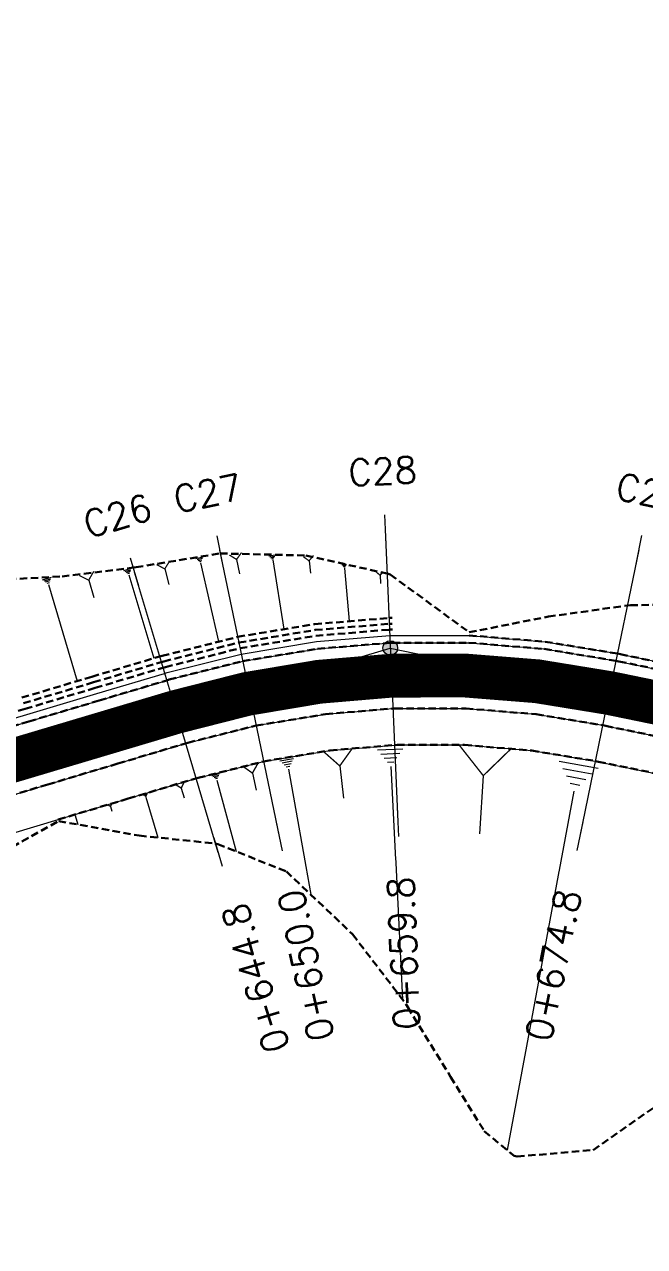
# Model space of a CAD drawing. Header units: metres. Extents: x 544752 to 548977, y 1840603 to 1844608.
# Drawn here: x 546817.3 to 546859.7, y 1842921 to 1843004.6 of the extents above; entities that cross this region are included whole.
import ezdxf

# ---------------------------------------------------------------- set-up
doc = ezdxf.new("R2010")
doc.units = ezdxf.units.M
doc.header["$MEASUREMENT"] = 0
for name, pattern in [('ACAD_ISO02W100', [15, 12, -3]), ('Anordnung Grundriss$0$GESTRICHELT', [0.75, 0.5, -0.25]), ('HIDDEN', [0.375, 0.25, -0.125])]:
    doc.linetypes.add(name, pattern=pattern)
doc.layers.add('C-ROAD', color=7, linetype='Continuous')
for name, color, linetype, lineweight in [('C-ROAD-CORR', 5, 'Continuous', 0), ('C-ROAD-SAMP', 150, 'HIDDEN', 0), ('C-ROAD-SAMP-TEXT', 11, 'Continuous', 0), ('C-ROAD-STAN', 11, 'Continuous', 0), ('C-TOPO-FEAT', 94, 'Continuous', 5), ('Đường', 5, 'ACAD_ISO02W100', 5)]:
    doc.layers.add(name, color=color, linetype=linetype, lineweight=lineweight)

# ---------------------------------------------------------------- blocks, each defined once
blk = doc.blocks.new('TB')
at = {"layer": 'Defpoints', "color": 5, "linetype": 'Anordnung Grundriss$0$GESTRICHELT', "lineweight": 5, "ltscale": 0.2}
blk.add_circle((-0.4049538253086098, -1.769394799566726e-07), 105.7280000291212, dxfattribs=at)
blk = doc.blocks.new('STA')
blk.add_circle((0, 0), 0.03600344113496039)
blk = doc.blocks.new('PI')
h = blk.add_hatch(color=256)
h.dxf.hatch_style = 1
h.paths.add_polyline_path([(0.01097384885793593, 0, 1), (-0.01097384885793593, 0, 1)])
at = {"xscale": 0.3048, "yscale": 0.3048, "zscale": 0.3048}
blk.add_blockref('STA', (0, 0), dxfattribs=at)

msp = doc.modelspace()

# ---------------------------------------------------------------- linework, layer by layer
at = {"layer": 'C-ROAD', "color": 3, "linetype": 'Continuous', "lineweight": 13}
for p, q in [((546827.6516176836, 1842957.55150578), (546842.303853394, 1842961.919656927)), ((546842.303853394, 1842961.919656927), (546857.2805818232, 1842958.84291168))]:
    msp.add_line(p, q, dxfattribs=at)
at = {"layer": 'C-ROAD', "color": 1, "linetype": 'ACAD_ISO02W100', "lineweight": -3, "ltscale": 0.1, "const_width": 3, "flags": 128}
msp.add_lwpolyline([(546827.6516176836, 1842957.55150578, -0.1237126214597739), (546857.2805818232, 1842958.84291168)], format="xyb", dxfattribs=at)
at = {"layer": 'C-ROAD', "color": 1, "linetype": 'ACAD_ISO02W100', "lineweight": 60, "ltscale": 0.1, "const_width": 3, "flags": 128}
for points in [[(546857.2805818232, 1842958.84291168), (546899.3220260008, 1842950.20612467)], [(546791.0720866786, 1842946.646349496), (546827.6516176836, 1842957.55150578)]]:
    msp.add_lwpolyline(points, dxfattribs=at)
at = {"layer": 'C-ROAD', "color": 1, "linetype": 'ACAD_ISO02W100', "lineweight": 60, "ltscale": 0.2}
msp.add_polyline3d([(546813.4419812277, 1842953.315303127, 570.83259685536), (546818.2335824632, 1842954.743783998, 571.159238622343), (546823.0251836987, 1842956.172264869, 571.485880389326), (546827.6516176836, 1842957.55150578, 571.8012627630558), (546827.8168544483, 1842957.600511761, 571.812522156309), (546832.6651869863, 1842958.816903114, 572.1391639232919), (546837.5970002951, 1842959.631245676, 572.4658056902749), (546842.3862181487, 1842960.029947142, 572.7798413738702), (546842.5790130831, 1842960.03804403, 572.7924474572579), (546847.5776052983, 1842960.034552985, 573.119089224241), (546852.5590450058, 1842959.620796099, 573.4457309912239), (546857.2805818232, 1842958.84291168, 573.7584199846846), (546857.489791879, 1842958.799932598, 573.7723727582069), (546862.3875093239, 1842957.793769674, 574.0990145251899), (546867.2852267688, 1842956.78760675, 574.4256562921728), (546872.1829442137, 1842955.781443825, 574.7522980591558), (546877.0806616585, 1842954.775280901, 575.0789398261388), (546881.9783791035, 1842953.769117977, 575.4055815931218), (546886.8760965484, 1842952.762955053, 575.7322233601047), (546891.7738139933, 1842951.756792129, 576.0588651270878), (546896.6715314382, 1842950.750629205, 576.3855068940708), (546899.3220260008, 1842950.20612467, 576.5622754065553)], dxfattribs=at)
at = {"layer": 'C-ROAD-CORR', "color": 160, "linetype": 'Continuous'}
for p, q in [((546829.4966751916, 1842968.129720276, 578.2871331379021), (546829.0049389295, 1842968.016955671, 578.2871331379021)), ((546834.4392961178, 1842968.267888638, 577.7938452955048), (546834.0066283869, 1842968.200081003, 577.7938452955048)), ((546834.3965139238, 1842968.187301395, 577.7207772995596), (546834.0720131258, 1842968.136445669, 577.7207772995596)), ((546834.3537317299, 1842968.106714152, 577.6477093036144), (546834.1373978645, 1842968.072810335, 577.6477093036144)), ((546824.5816671998, 1842967.357606309, 578.4612658514762), (546824.06000916, 1842967.202088666, 578.4612658514762)), ((546824.5423795521, 1842967.251223597, 578.370541475215), (546824.1511360222, 1842967.134585365, 578.370541475215)), ((546826.8770705891, 1842967.330349405, 578.0041936533289), (546827.161472099, 1842966.263907418, 576.8995817577232)), ((546829.4540022598, 1842968.033668657, 578.202990298141), (546829.0852000632, 1842967.949095203, 578.202990298141)), ((546829.411329328, 1842967.937617038, 578.11884745838), (546829.1654611969, 1842967.881234735, 578.11884745838)), ((546829.3686563962, 1842967.841565419, 578.0347046186189), (546829.2457223306, 1842967.813374267, 578.0347046186189)), ((546829.3259834644, 1842967.745513799, 577.9505617788578), (546830.5614267143, 1842962.358076486, 572.4193739122036)), ((546831.7877634222, 1842967.976019357, 577.7967929440588), (546831.9789234771, 1842966.98419504, 576.786091017537)), ((546834.3109495359, 1842968.026126909, 577.5746413076693), (546834.2027826033, 1842968.009175, 577.5746413076693)), ((546834.2681673421, 1842967.945539666, 577.5015733117241), (546835.0112005611, 1842963.204384804, 572.6975170849704)), ((546836.7464629875, 1842967.882785298, 577.1881216844647), (546836.847075776, 1842967.049618223, 576.3487840312405)), ((546839.31814222, 1842967.627595041, 576.8577941686226), (546838.9857516676, 1842967.598991409, 576.8577941686226)), ((546839.281360673, 1842967.568621162, 576.802120613049), (546839.0320677587, 1842967.547168438, 576.802120613049)), ((546839.244579126, 1842967.509647282, 576.7464470574755), (546839.0783838498, 1842967.495345466, 576.7464470574755)), ((546839.207797579, 1842967.450673403, 576.690773501902), (546839.1246999409, 1842967.443522495, 576.690773501902)), ((546839.171016032, 1842967.391699524, 576.6350999463284), (546839.4844901353, 1842963.748951267, 572.9742603825185)), ((546819.1005915827, 1842966.751421265, 579.0890402758669), (546818.4976878902, 1842966.57168252, 579.0890402758669)), ((546819.0551850785, 1842966.628469973, 578.9841860279749), (546818.6030073093, 1842966.493665915, 578.9841860279749)), ((546819.0097785745, 1842966.505518681, 578.879331780083), (546818.7083267282, 1842966.415649309, 578.879331780083)), ((546821.6742528828, 1842966.561699562, 578.3500751384114), (546822.0265987827, 1842965.379813907, 577.1167863107423)), ((546824.5030919045, 1842967.144840885, 578.2798170989537), (546824.2422628844, 1842967.067082064, 578.2798170989537)), ((546824.4638042566, 1842967.038458173, 578.1890927226924), (546824.3333897467, 1842966.999578762, 578.1890927226924)), ((546824.4245166089, 1842966.932075461, 578.0983683464311), (546826.1277115752, 1842961.218991535, 572.1368080604404)), ((546841.599023169, 1842966.900623007, 576.0820116529694), (546841.6280632239, 1842966.328904242, 575.5092942991049)), ((546818.9643720703, 1842966.382567389, 578.7744775321911), (546818.8136461473, 1842966.337632703, 578.7744775321911)), ((546818.9189655662, 1842966.259616097, 578.6696232842992), (546820.8874247011, 1842959.656747685, 571.7795795516519)), ((546843.1597354021, 1842955.011813982, 572.84696394355), (546841.4250127401, 1842954.92641731, 572.84696394355)), ((546842.9571278479, 1842954.712018954, 572.6539842640321), (546841.6560858514, 1842954.647971451, 572.6539842640321)), ((546835.6912554253, 1842954.351969936, 572.4285468178587), (546834.7557215611, 1842954.185154243, 572.4285468178587)), ((546835.6021163078, 1842954.175195664, 572.3230141811937), (546834.9004659097, 1842954.050083894, 572.3230141811937)), ((546835.5129771904, 1842953.998421392, 572.2174815445287), (546835.0452102582, 1842953.915013545, 572.2174815445287)), ((546842.7545202938, 1842954.412223927, 572.4610045845143), (546841.8871589627, 1842954.369525591, 572.4610045845143)), ((546842.5519127395, 1842954.112428899, 572.2680249049964), (546842.1182320741, 1842954.091079731, 572.2680249049964)), ((546856.5172234884, 1842953.671328751, 573.6623528420035), (546853.843338908, 1842954.167394295, 573.6623528420035)), ((546830.6100922765, 1842953.31898622, 572.1183446167241), (546830.077230501, 1842953.174026656, 572.1183446167241)), ((546830.567644482, 1842953.212055979, 572.0570087360645), (546830.1679981502, 1842953.103336305, 572.0570087360645)), ((546830.5251966874, 1842953.105125737, 571.9956728554049), (546830.2587657996, 1842953.032645955, 571.9956728554049)), ((546832.8742365523, 1842953.36560839, 571.9619268224897), (546833.1345990677, 1842952.206835965, 571.1702290406738)), ((546835.4238380729, 1842953.821647119, 572.1119489078637), (546835.1899546068, 1842953.779943196, 572.1119489078637)), ((546838.847095047, 1842953.857578821, 572.0460147173604), (546839.0979781335, 1842951.643420687, 570.560695413452)), ((546848.6619769256, 1842953.189815447, 572.1781697292115), (546848.3950033097, 1842949.217688499, 569.5235140137752)), ((546856.100310325, 1842953.287689514, 573.3600563550449), (546854.0948968899, 1842953.659738672, 573.3600563550449)), ((546855.6833971618, 1842952.904050277, 573.0577598680862), (546854.3464548716, 1842953.152083049, 573.0577598680862)), ((546828.0088431587, 1842952.339512277, 571.7776388385915), (546828.2074700249, 1842951.673251526, 571.3141467701228)), ((546830.4827488929, 1842952.998195496, 571.9343369747453), (546830.3495334489, 1842952.961955604, 571.9343369747453)), ((546830.4403010983, 1842952.891265254, 571.8730010940857), (546831.7711671392, 1842947.999089669, 568.4942723698932)), ((546855.2664839984, 1842952.52041104, 572.7554633811276), (546854.5980128534, 1842952.644427426, 572.7554633811276)), ((546825.6785743501, 1842951.952361016, 571.8108072826022), (546825.3791019841, 1842951.86308177, 571.8108072826022)), ((546825.6560201787, 1842951.891289049, 571.776085374724), (546825.4314159043, 1842951.824329614, 571.776085374724)), ((546825.6334660074, 1842951.830217082, 571.7413634668457), (546825.4837298244, 1842951.785577459, 571.7413634668457)), ((546825.610911836, 1842951.769145115, 571.7066415589674), (546825.5360437447, 1842951.746825304, 571.7066415589674)), ((546825.5883576648, 1842951.708073149, 571.6719196510891), (546826.4081274595, 1842948.958291866, 569.7590022031906)), ((546820.7596019635, 1842950.527959676, 571.5110314814779), (546820.6918453889, 1842950.507759963, 571.5110314814779)), ((546823.1650411825, 1842951.086130098, 571.5728065212969), (546823.2590250835, 1842950.770876751, 571.3534968503765)), ((546820.7544990105, 1842950.51414195, 571.5031755394592), (546820.7036815796, 1842950.498992164, 571.5031755394592)), ((546820.7493960576, 1842950.500324223, 571.4953195974406), (546820.7155177703, 1842950.490224366, 571.4953195974406)), ((546820.7442931046, 1842950.486506497, 571.487463655422), (546820.727353961, 1842950.481456568, 571.487463655422)), ((546820.7391901517, 1842950.47268877, 571.4796077134033), (546820.9246656734, 1842949.850542015, 571.0468040607291))]:
    msp.add_line(p, q, dxfattribs=at)
at = {"layer": 'C-ROAD-CORR', "color": 5, "linetype": 'Anordnung Grundriss$0$GESTRICHELT', "lineweight": 30, "extrusion": (-0.1338632179950112, 0.6945425655517976, -0.706888437806665), "const_width": 0.1, "elevation": 1206410.605609978}
msp.add_lwpolyline([(-885736.015641192, 1206483.348700039), (-885736.4381238441, 1206482.785389836), (-885736.860606496, 1206483.348700039)], dxfattribs=at)
at = {"layer": 'C-ROAD-CORR', "color": 5, "linetype": 'Anordnung Grundriss$0$GESTRICHELT', "lineweight": 30, "extrusion": (-0.08477987148983158, 0.7020558594596729, -0.7070572420875894), "const_width": 0.1, "elevation": 1247097.546772873}
msp.add_lwpolyline([(-763842.8183307309, 1247739.502814103), (-763843.1693821191, 1247739.034745586), (-763843.5204335079, 1247739.502814103)], dxfattribs=at)
at = {"layer": 'C-ROAD-CORR', "color": 5, "linetype": 'Anordnung Grundriss$0$GESTRICHELT', "lineweight": 30, "extrusion": (-0.1822793022531156, 0.6835065718842772, -0.7068189458136509), "const_width": 0.1, "elevation": 1159596.516141329}
msp.add_lwpolyline([(-1003250.996748273, 1159470.74419684), (-1003251.458377546, 1159470.128691143), (-1003251.92000682, 1159470.744196841)], dxfattribs=at)
at = {"layer": 'C-ROAD-CORR', "color": 5, "linetype": 'Anordnung Grundriss$0$GESTRICHELT', "lineweight": 30, "extrusion": (-0.202017702176853, 0.677634745313471, -0.7071067811519924), "const_width": 0.1, "elevation": 1137981.563265449}
msp.add_lwpolyline([(-1050558.262025434, 1138800.161550588), (-1050558.77793269, 1138799.473674247), (-1050559.293839946, 1138800.161550588)], dxfattribs=at)
at = {"layer": 'C-ROAD-CORR', "color": 5, "linetype": 'Anordnung Grundriss$0$GESTRICHELT', "lineweight": 30, "extrusion": (-0.03587894118580844, 0.706357612649561, -0.7069452769708545), "const_width": 0.1, "elevation": 1281766.344089637}
msp.add_lwpolyline([(-639628.9654028157, 1281995.866270262), (-639629.2048499804, 1281995.547007377), (-639629.444297144, 1281995.866270263)], dxfattribs=at)
at = {"layer": 'C-ROAD-CORR', "color": 5, "linetype": 'Anordnung Grundriss$0$GESTRICHELT', "lineweight": 30, "extrusion": (-0.06244591164353352, 0.5511137684748334, -0.8320902128474268), "const_width": 0.1, "elevation": 981053.4013564026}
msp.add_lwpolyline([(-750855.6183515214, 1472842.309239711), (-750856.6203510393, 1472840.973240354), (-750857.6223505574, 1472842.309239712)], dxfattribs=at)
at = {"layer": 'C-ROAD-CORR', "color": 5, "linetype": 'Anordnung Grundriss$0$GESTRICHELT', "lineweight": 30, "extrusion": (0.03720423483233327, 0.5535376342818484, -0.8319927477713946), "const_width": 0.1, "elevation": 1040012.986732919}
msp.add_lwpolyline([(-422026.5915193354, 1560702.639479486), (-422028.3815694307, 1560700.252746026), (-422030.1716195256, 1560702.639479486)], dxfattribs=at)
at = {"layer": 'C-ROAD-CORR', "color": 5, "linetype": 'Anordnung Grundriss$0$GESTRICHELT', "lineweight": 30, "extrusion": (-0.1215946370590156, 0.5411704986354281, -0.8320752584022483), "const_width": 0.1, "elevation": 930384.1315853446}
msp.add_lwpolyline([(-937547.6723558772, 1396744.194472652), (-937548.2064008729, 1396743.482412658), (-937548.7404458693, 1396744.194472653)], dxfattribs=at)
at = {"layer": 'C-ROAD-CORR', "color": 5, "linetype": 'Anordnung Grundriss$0$GESTRICHELT', "lineweight": 30, "extrusion": (-0.1584757240550642, 0.5315804291914926, -0.8320502942646024), "const_width": 0.1, "elevation": 892542.6832297441}
msp.add_lwpolyline([(-1050560.472990168, 1339845.228080883), (-1050560.785606654, 1339844.811258901), (-1050561.098223141, 1339845.228080883)], dxfattribs=at)
at = {"layer": 'C-ROAD-CORR', "color": 5, "linetype": 'Anordnung Grundriss$0$GESTRICHELT', "lineweight": 30, "extrusion": (-0.158475724198855, 0.5315804290118652, -0.832050294351976), "const_width": 0.1, "elevation": 892542.9546023996}
msp.add_lwpolyline([(-1050555.638235374, 1339845.046735205), (-1050555.786155529, 1339844.84950833), (-1050555.934075685, 1339845.046735205)], dxfattribs=at)
at = {"layer": 'C-ROAD-CORR', "color": 92, "linetype": 'Anordnung Grundriss$0$GESTRICHELT', "lineweight": 30}
for points in [[(546847.7014356296, 1842962.996414669, 573.3386231440811), (546853.113484335, 1842964.070771653, 572.6519760660404), (546858.5099315706, 1842964.827039657, 571.8815207683062), (546858.7327109823, 1842964.850112374, 571.8505194041888), (546863.8537462243, 1842964.930997526, 571.4373280497686), (546868.6924491607, 1842963.637568612, 571.9594799311121), (546873.2346869308, 1842960.901030852, 573.4637960299909), (546877.7084431604, 1842957.831144261, 575.1949857254818)], [(546812.5420382788, 1842956.334011905, 570.79509685536), (546817.3336395143, 1842957.762492776, 571.1217386223431), (546822.1252407498, 1842959.190973648, 571.4483803893261), (546826.7516747346, 1842960.570214558, 571.7637627630559), (546826.9254654392, 1842960.62175747, 571.7750221563091), (546832.0247853721, 1842961.901118698, 572.101663923292), (546837.2119076896, 1842962.757617964, 572.428305690275), (546842.2490527023, 1842963.176959319, 572.7423413738703), (546842.4518282018, 1842963.185475365, 572.754947457258)], [(546817.2193610446, 1842958.145820875, 571.1217386223431), (546822.0109622801, 1842959.574301746, 571.4483803893261), (546826.6373962649, 1842960.953542657, 571.7637627630559), (546826.8122731841, 1842961.005407719, 571.7750221563091), (546831.9434645323, 1842962.292765122, 572.101663923292), (546837.1630070412, 1842963.15461762, 572.428305690275), (546842.2316348678, 1842963.576579913, 572.7423413738703), (546842.4356777406, 1842963.585149185, 572.754947457258)], [(546847.692477707, 1842962.782152725, 573.481589224241), (546852.8990490517, 1842962.349696473, 573.8082309912239), (546857.8339714315, 1842961.536656275, 574.1209199846846), (546858.0431814872, 1842961.493677193, 574.1348727582069), (546862.9408989322, 1842960.487514268, 574.46151452519), (546867.8386163771, 1842959.481351344, 574.7881562921729), (546872.736333822, 1842958.47518842, 575.1147980591559), (546877.6340512668, 1842957.469025496, 575.4414398261389)], [(546819.590639291, 1842950.191762824, 571.441738622343), (546824.3822405265, 1842951.620243696, 571.768380389326), (546829.0086745113, 1842952.999484606, 572.0837627630558), (546829.1610124778, 1842953.044665057, 572.095022156309), (546833.6308719602, 1842954.166101835, 572.4216639232919), (546838.1776954938, 1842954.916874765, 572.748305690275), (546842.593054933, 1842955.28445259, 573.0623413738703), (546842.770799809, 1842955.291917415, 573.074947457258), (546847.3791893194, 1842955.288698889, 573.401589224241), (546851.9717652901, 1842954.907240908, 573.7282309912239), (546856.3247270454, 1842954.190080108, 574.0409199846846), (546856.533937101, 1842954.147101025, 574.0548727582069), (546861.431654546, 1842953.140938101, 574.3815145251899), (546866.3293719909, 1842952.134775177, 574.7081562921728), (546871.2270894358, 1842951.128612253, 575.0347980591558), (546876.1248068806, 1842950.122449329, 575.3614398261388), (546881.0225243255, 1842949.116286405, 575.6880815931219)]]:
    msp.add_polyline3d(points, dxfattribs=at)
at = {"layer": 'C-ROAD-CORR', "color": 1, "linetype": 'Anordnung Grundriss$0$GESTRICHELT', "lineweight": 30}
msp.add_polyline3d([(546817.1050825749, 1842958.529148974, 571.521738622343), (546821.8966838104, 1842959.957629845, 571.848380389326), (546826.5231177952, 1842961.336870756, 572.1637627630558), (546826.699080929, 1842961.389057968, 572.1750221563091), (546831.8621436923, 1842962.684411545, 572.501663923292), (546837.114106393, 1842963.551617275, 572.828305690275), (546842.2142170334, 1842963.976200507, 573.1423413738703), (546842.4195272794, 1842963.984823006, 573.154947457258)], dxfattribs=at)
at = {"layer": 'C-ROAD-CORR', "color": 5, "linetype": 'Anordnung Grundriss$0$GESTRICHELT', "lineweight": 30}
for points in [[(546812.7991648356, 1842955.471523683, 571.21509685536), (546817.5907660711, 1842956.900004554, 571.541738622343), (546822.3823673066, 1842958.328485425, 571.868380389326), (546827.0088012915, 1842959.707726336, 572.1837627630558), (546827.1801480133, 1842959.758544411, 572.195022156309), (546832.2077572619, 1842961.019914245, 572.521663923292), (546837.3219341483, 1842961.864368739, 572.848305690275), (546842.2882428298, 1842962.277812983, 573.1623413738703), (546842.4881667392, 1842962.286209269, 573.174947457258), (546847.6715918146, 1842962.282589136, 573.501589224241), (546852.8372301343, 1842961.853532768, 573.8282309912239), (546857.733355139, 1842961.04688453, 574.1409199846846), (546857.9425651948, 1842961.003905448, 574.1548727582069), (546862.8402826397, 1842959.997742524, 574.4815145251899), (546867.7380000846, 1842958.9915796, 574.8081562921728), (546872.6357175296, 1842957.985416676, 575.1347980591559), (546877.5334349744, 1842956.979253752, 575.4614398261389), (546882.4311524193, 1842955.973090827, 575.7880815931219), (546887.3288698642, 1842954.966927903, 576.1147233601048), (546892.2265873092, 1842953.960764979, 576.4413651270878), (546897.1243047541, 1842952.954602055, 576.7680068940708), (546899.7747993167, 1842952.41009752, 576.9447754065553)], [(546814.0847976198, 1842951.159082571, 571.21509685536), (546818.8763988554, 1842952.587563442, 571.541738622343), (546823.6680000909, 1842954.016044313, 571.868380389326), (546828.2944340757, 1842955.395285224, 572.1837627630558), (546828.4535608833, 1842955.442479112, 572.195022156309), (546833.1226167107, 1842956.613891982, 572.521663923292), (546837.8720664418, 1842957.398122613, 572.848305690275), (546842.4841934677, 1842957.782081302, 573.1623413738703), (546842.669859427, 1842957.789878791, 573.174947457258), (546847.4836187819, 1842957.786516835, 573.501589224241), (546852.2808598774, 1842957.38805943, 573.8282309912239), (546856.8278085074, 1842956.63893883, 574.1409199846846), (546857.0370185631, 1842956.595959748, 574.1548727582069), (546861.934736008, 1842955.589796823, 574.4815145251899), (546866.832453453, 1842954.583633899, 574.8081562921728), (546871.7301708979, 1842953.577470975, 575.1347980591559), (546876.6278883427, 1842952.571308051, 575.4614398261389), (546881.5256057876, 1842951.565145127, 575.7880815931219), (546886.4233232326, 1842950.558982203, 576.1147233601048), (546891.3210406775, 1842949.552819279, 576.4413651270878), (546896.2187581224, 1842948.546656355, 576.7680068940708), (546898.869252685, 1842948.00215182, 576.9447754065553)]]:
    msp.add_polyline3d(points, dxfattribs=at)
at = {"layer": 'C-ROAD-CORR', "color": 160, "linetype": 'Anordnung Grundriss$0$GESTRICHELT', "lineweight": 30}
for points in [[(546812.7991648356, 1842955.471523683, 571.06509685536), (546817.5907660711, 1842956.900004554, 571.391738622343), (546822.3823673066, 1842958.328485425, 571.7183803893261), (546827.0088012915, 1842959.707726336, 572.0337627630558), (546827.1801480133, 1842959.758544411, 572.0450221563091), (546832.2077572619, 1842961.019914245, 572.371663923292), (546837.3219341483, 1842961.864368739, 572.698305690275), (546842.2882428298, 1842962.277812983, 573.0123413738703), (546842.4881667392, 1842962.286209269, 573.024947457258), (546847.6715918146, 1842962.282589136, 573.351589224241), (546852.8372301343, 1842961.853532768, 573.6782309912239), (546857.733355139, 1842961.04688453, 573.9909199846846), (546857.9425651948, 1842961.003905448, 574.004872758207), (546862.8402826397, 1842959.997742524, 574.33151452519), (546867.7380000846, 1842958.9915796, 574.6581562921729), (546872.6357175296, 1842957.985416676, 574.9847980591559), (546877.5334349744, 1842956.979253752, 575.3114398261389), (546882.4311524193, 1842955.973090827, 575.6380815931219), (546887.3288698642, 1842954.966927903, 575.9647233601048), (546892.2265873092, 1842953.960764979, 576.2913651270878), (546897.1243047541, 1842952.954602055, 576.6180068940708), (546899.7747993167, 1842952.41009752, 576.7947754065553)], [(546814.0847976198, 1842951.159082571, 571.06509685536), (546818.8763988554, 1842952.587563442, 571.391738622343), (546823.6680000909, 1842954.016044313, 571.7183803893261), (546828.2944340757, 1842955.395285224, 572.0337627630558), (546828.4535608833, 1842955.442479112, 572.0450221563091), (546833.1226167107, 1842956.613891982, 572.371663923292), (546837.8720664418, 1842957.398122613, 572.698305690275), (546842.4841934677, 1842957.782081302, 573.0123413738703), (546842.669859427, 1842957.789878791, 573.024947457258), (546847.4836187819, 1842957.786516835, 573.351589224241), (546852.2808598774, 1842957.38805943, 573.6782309912239), (546856.8278085074, 1842956.63893883, 573.9909199846846), (546857.0370185631, 1842956.595959748, 574.004872758207), (546861.934736008, 1842955.589796823, 574.33151452519), (546866.832453453, 1842954.583633899, 574.6581562921729), (546871.7301708979, 1842953.577470975, 574.9847980591559), (546876.6278883427, 1842952.571308051, 575.3114398261389), (546881.5256057876, 1842951.565145127, 575.6380815931219), (546886.4233232326, 1842950.558982203, 575.9647233601048), (546891.3210406775, 1842949.552819279, 576.2913651270878), (546896.2187581224, 1842948.546656355, 576.6180068940708), (546898.869252685, 1842948.00215182, 576.7947754065553)]]:
    msp.add_polyline3d(points, dxfattribs=at)
at = {"layer": 'C-ROAD-CORR', "color": 11, "linetype": 'Anordnung Grundriss$0$GESTRICHELT', "lineweight": 30}
for points in [[(546847.692477707, 1842962.782152725, 573.481589224241), (546852.8990490517, 1842962.349696473, 573.8082309912239), (546857.8339714315, 1842961.536656275, 574.1209199846846), (546858.0431814872, 1842961.493677193, 574.1348727582069), (546862.9408989322, 1842960.487514268, 574.46151452519), (546867.8386163771, 1842959.481351344, 574.7881562921729), (546872.736333822, 1842958.47518842, 575.1147980591559), (546877.6340512668, 1842957.469025496, 575.4414398261389)], [(546819.590639291, 1842950.191762824, 571.441738622343), (546824.3822405265, 1842951.620243696, 571.768380389326), (546829.0086745113, 1842952.999484606, 572.0837627630558), (546829.1610124778, 1842953.044665057, 572.095022156309), (546833.6308719602, 1842954.166101835, 572.4216639232919), (546838.1776954938, 1842954.916874765, 572.748305690275), (546842.593054933, 1842955.28445259, 573.0623413738703), (546842.770799809, 1842955.291917415, 573.074947457258), (546847.3791893194, 1842955.288698889, 573.401589224241), (546851.9717652901, 1842954.907240908, 573.7282309912239), (546856.3247270454, 1842954.190080108, 574.0409199846846), (546856.533937101, 1842954.147101025, 574.0548727582069), (546861.431654546, 1842953.140938101, 574.3815145251899), (546866.3293719909, 1842952.134775177, 574.7081562921728), (546871.2270894358, 1842951.128612253, 575.0347980591558), (546876.1248068806, 1842950.122449329, 575.3614398261388), (546881.0225243255, 1842949.116286405, 575.6880815931219)]]:
    msp.add_polyline3d(points, dxfattribs=at)
at = {"layer": 'C-ROAD-CORR', "color": 150, "linetype": 'Anordnung Grundriss$0$GESTRICHELT', "lineweight": 30}
msp.add_polyline3d([(546813.4419812277, 1842953.315303127, 571.28259685536), (546818.2335824632, 1842954.743783998, 571.609238622343), (546823.0251836987, 1842956.172264869, 571.935880389326), (546827.6516176836, 1842957.55150578, 572.2512627630558), (546827.8168544483, 1842957.600511761, 572.262522156309), (546832.6651869863, 1842958.816903114, 572.589163923292), (546837.5970002951, 1842959.631245676, 572.915805690275), (546842.3862181487, 1842960.029947142, 573.2298413738703), (546842.5790130831, 1842960.03804403, 573.242447457258), (546847.5776052983, 1842960.034552985, 573.569089224241), (546852.5590450058, 1842959.620796099, 573.8957309912239), (546857.2805818232, 1842958.84291168, 574.2084199846846), (546857.489791879, 1842958.799932598, 574.2223727582069), (546862.3875093239, 1842957.793769674, 574.5490145251899), (546867.2852267688, 1842956.78760675, 574.8756562921728), (546872.1829442137, 1842955.781443825, 575.2022980591559), (546877.0806616585, 1842954.775280901, 575.5289398261389), (546881.9783791035, 1842953.769117977, 575.8555815931219), (546886.8760965484, 1842952.762955053, 576.1822233601048), (546891.7738139933, 1842951.756792129, 576.5088651270878), (546896.6715314382, 1842950.750629205, 576.8355068940708), (546899.3220260008, 1842950.20612467, 577.0122754065553)], dxfattribs=at)
msp.add_polyline3d([(546813.4419812277, 1842953.315303127, 571.28259685536), (546818.2335824632, 1842954.743783998, 571.609238622343), (546823.0251836987, 1842956.172264869, 571.935880389326), (546827.6516176836, 1842957.55150578, 572.2512627630558), (546827.8168544483, 1842957.600511761, 572.262522156309), (546832.6651869863, 1842958.816903114, 572.589163923292), (546837.5970002951, 1842959.631245676, 572.915805690275), (546842.3862181487, 1842960.029947142, 573.2298413738703), (546842.5790130831, 1842960.03804403, 573.242447457258), (546847.5776052983, 1842960.034552985, 573.569089224241), (546852.5590450058, 1842959.620796099, 573.8957309912239), (546857.2805818232, 1842958.84291168, 574.2084199846846), (546857.489791879, 1842958.799932598, 574.2223727582069), (546862.3875093239, 1842957.793769674, 574.5490145251899), (546867.2852267688, 1842956.78760675, 574.8756562921728), (546872.1829442137, 1842955.781443825, 575.2022980591559), (546877.0806616585, 1842954.775280901, 575.5289398261389), (546881.9783791035, 1842953.769117977, 575.8555815931219), (546886.8760965484, 1842952.762955053, 576.1822233601048), (546891.7738139933, 1842951.756792129, 576.5088651270878), (546896.6715314382, 1842950.750629205, 576.8355068940708), (546899.3220260008, 1842950.20612467, 577.0122754065553)], dxfattribs=at)
at = {"layer": 'C-ROAD-SAMP', "color": 1, "linetype": 'Continuous', "lineweight": 13}
for points in [[(546841.9507722871, 1842970.020461989), (546842.3862181487, 1842960.029947143), (546842.8216640104, 1842950.039432296)], [(546830.6321659888, 1842968.6080637), (546832.6651869863, 1842958.816903114), (546834.6982079839, 1842949.025742528)], [(546859.2929076713, 1842968.63834657), (546857.2805818232, 1842958.84291168), (546855.2682559751, 1842949.047476791)], [(546824.7946559408, 1842967.134708251), (546827.6516176836, 1842957.55150578), (546830.5085794263, 1842947.968303309)]]:
    msp.add_lwpolyline(points, dxfattribs=at)
at = {"layer": 'C-ROAD-SAMP-TEXT', "color": 4, "linetype": 'Continuous', "lineweight": 9}
for p, q in [((546841.9072277009, 1842971.019513474), (546841.9943168733, 1842969.021410505)), ((546830.4288638891, 1842969.587179758), (546830.8354680886, 1842967.628947641)), ((546859.4941402561, 1842969.617890059), (546859.0916750864, 1842967.658803081))]:
    msp.add_line(p, q, dxfattribs=at)
at = {"layer": 'C-ROAD-SAMP-TEXT', "color": 1, "linetype": 'Continuous', "lineweight": -3}
for p, q in [((546842.4297627349, 1842959.030895658), (546842.3426735626, 1842961.028998627)), ((546832.868489086, 1842957.837787055), (546832.4618848865, 1842959.796019172)), ((546857.0793492384, 1842957.863368192), (546857.4818144081, 1842959.822455169)), ((546827.9373138578, 1842956.593185533), (546827.3659215093, 1842958.509826027))]:
    msp.add_line(p, q, dxfattribs=at)
at = {"layer": 'C-ROAD-SAMP-TEXT', "color": 4, "linetype": 'Continuous', "lineweight": 5}
for p, q in [((546842.7781194242, 1842951.038483781), (546842.8652085966, 1842949.040380811)), ((546834.4949058841, 1842950.004858586), (546834.9015100837, 1842948.046626469)), ((546855.4694885599, 1842950.02702028), (546855.0670233902, 1842948.067933302)), ((546830.2228832521, 1842948.926623556), (546830.7942756006, 1842947.009983062))]:
    msp.add_line(p, q, dxfattribs=at)
at = {"layer": 'C-TOPO-FEAT', "color": 94, "linetype": 'Continuous', "lineweight": 0, "ltscale": 2}
for points in [[(546812.6563167485, 1842955.950683806, 571.19509685536), (546817.447917984, 1842957.379164678, 571.521738622343), (546822.2395192195, 1842958.807645549, 571.848380389326), (546826.8659532043, 1842960.186886459, 572.1637627630558), (546827.0386576944, 1842960.238107221, 572.1750221563091), (546832.106106212, 1842961.509472275, 572.501663923292), (546837.2608083378, 1842962.360618308, 572.828305690275), (546842.2664705368, 1842962.777338725, 573.1423413738703), (546842.4679786629, 1842962.785801545, 573.154947457258), (546847.692477707, 1842962.782152725, 573.481589224241), (546852.8990490517, 1842962.349696473, 573.8082309912239), (546857.8339714315, 1842961.536656275, 574.1209199846846), (546858.0431814872, 1842961.493677193, 574.1348727582069), (546862.9408989322, 1842960.487514268, 574.46151452519), (546867.8386163771, 1842959.481351344, 574.7881562921729), (546872.736333822, 1842958.47518842, 575.1147980591559), (546877.6340512668, 1842957.469025496, 575.4414398261389), (546882.5317687117, 1842956.462862572, 575.7680815931219), (546887.4294861567, 1842955.456699648, 576.0947233601048), (546892.3272036016, 1842954.450536724, 576.4213651270878), (546897.2249210465, 1842953.4443738, 576.7480068940708), (546899.8754156091, 1842952.899869265, 576.9247754065553)], [(546812.7991648356, 1842955.471523683, 570.76509685536), (546817.5907660711, 1842956.900004554, 571.091738622343), (546822.3823673066, 1842958.328485425, 571.418380389326), (546827.0088012915, 1842959.707726336, 571.7337627630558), (546827.1801480133, 1842959.758544411, 571.745022156309), (546832.2077572619, 1842961.019914245, 572.0716639232919), (546837.3219341483, 1842961.864368739, 572.3983056902749), (546842.2882428298, 1842962.277812983, 572.7123413738702), (546842.4881667392, 1842962.286209269, 572.7249474572579), (546847.6715918146, 1842962.282589136, 573.051589224241), (546852.8372301343, 1842961.853532768, 573.3782309912239), (546857.733355139, 1842961.04688453, 573.6909199846846), (546857.9425651948, 1842961.003905448, 573.7048727582069), (546862.8402826397, 1842959.997742524, 574.0315145251899), (546867.7380000846, 1842958.9915796, 574.3581562921728), (546872.6357175296, 1842957.985416676, 574.6847980591558), (546877.5334349744, 1842956.979253752, 575.0114398261388), (546882.4311524193, 1842955.973090827, 575.3380815931218), (546887.3288698642, 1842954.966927903, 575.6647233601047), (546892.2265873092, 1842953.960764979, 575.9913651270878), (546897.1243047541, 1842952.954602055, 576.3180068940708), (546899.7747993167, 1842952.41009752, 576.4947754065553)], [(546813.4419812277, 1842953.315303127, 571.13259685536), (546818.2335824632, 1842954.743783998, 571.459238622343), (546823.0251836987, 1842956.172264869, 571.785880389326), (546827.6516176836, 1842957.55150578, 572.1012627630558), (546827.8168544483, 1842957.600511761, 572.1125221563091), (546832.6651869863, 1842958.816903114, 572.439163923292), (546837.5970002951, 1842959.631245676, 572.765805690275), (546842.3862181487, 1842960.029947142, 573.0798413738703), (546842.5790130831, 1842960.03804403, 573.092447457258), (546847.5776052983, 1842960.034552985, 573.419089224241), (546852.5590450058, 1842959.620796099, 573.7457309912239), (546857.2805818232, 1842958.84291168, 574.0584199846846), (546857.489791879, 1842958.799932598, 574.0723727582069), (546862.3875093239, 1842957.793769674, 574.39901452519), (546867.2852267688, 1842956.78760675, 574.7256562921729), (546872.1829442137, 1842955.781443825, 575.0522980591559), (546877.0806616585, 1842954.775280901, 575.3789398261389), (546881.9783791035, 1842953.769117977, 575.7055815931219), (546886.8760965484, 1842952.762955053, 576.0322233601048), (546891.7738139933, 1842951.756792129, 576.3588651270878), (546896.6715314382, 1842950.750629205, 576.6855068940708), (546899.3220260008, 1842950.20612467, 576.8622754065553)], [(546813.4419812277, 1842953.315303127, 571.13259685536), (546818.2335824632, 1842954.743783998, 571.459238622343), (546823.0251836987, 1842956.172264869, 571.785880389326), (546827.6516176836, 1842957.55150578, 572.1012627630558), (546827.8168544483, 1842957.600511761, 572.1125221563091), (546832.6651869863, 1842958.816903114, 572.439163923292), (546837.5970002951, 1842959.631245676, 572.765805690275), (546842.3862181487, 1842960.029947142, 573.0798413738703), (546842.5790130831, 1842960.03804403, 573.092447457258), (546847.5776052983, 1842960.034552985, 573.419089224241), (546852.5590450058, 1842959.620796099, 573.7457309912239), (546857.2805818232, 1842958.84291168, 574.0584199846846), (546857.489791879, 1842958.799932598, 574.0723727582069), (546862.3875093239, 1842957.793769674, 574.39901452519), (546867.2852267688, 1842956.78760675, 574.7256562921729), (546872.1829442137, 1842955.781443825, 575.0522980591559), (546877.0806616585, 1842954.775280901, 575.3789398261389), (546881.9783791035, 1842953.769117977, 575.7055815931219), (546886.8760965484, 1842952.762955053, 576.0322233601048), (546891.7738139933, 1842951.756792129, 576.3588651270878), (546896.6715314382, 1842950.750629205, 576.6855068940708), (546899.3220260008, 1842950.20612467, 576.8622754065553)], [(546813.4419812277, 1842953.315303127, 570.83259685536), (546818.2335824632, 1842954.743783998, 571.159238622343), (546823.0251836987, 1842956.172264869, 571.485880389326), (546827.6516176836, 1842957.55150578, 571.8012627630558), (546827.8168544483, 1842957.600511761, 571.812522156309), (546832.6651869863, 1842958.816903114, 572.1391639232919), (546837.5970002951, 1842959.631245676, 572.4658056902749), (546842.3862181487, 1842960.029947142, 572.7798413738702), (546842.5790130831, 1842960.03804403, 572.7924474572579), (546847.5776052983, 1842960.034552985, 573.119089224241), (546852.5590450058, 1842959.620796099, 573.4457309912239), (546857.2805818232, 1842958.84291168, 573.7584199846846), (546857.489791879, 1842958.799932598, 573.7723727582069), (546862.3875093239, 1842957.793769674, 574.0990145251899), (546867.2852267688, 1842956.78760675, 574.4256562921728), (546872.1829442137, 1842955.781443825, 574.7522980591558), (546877.0806616585, 1842954.775280901, 575.0789398261388), (546881.9783791035, 1842953.769117977, 575.4055815931218), (546886.8760965484, 1842952.762955053, 575.7322233601047), (546891.7738139933, 1842951.756792129, 576.0588651270878), (546896.6715314382, 1842950.750629205, 576.3855068940708), (546899.3220260008, 1842950.20612467, 576.5622754065553)], [(546814.0847976198, 1842951.159082571, 570.76509685536), (546818.8763988554, 1842952.587563442, 571.091738622343), (546823.6680000909, 1842954.016044313, 571.418380389326), (546828.2944340757, 1842955.395285224, 571.7337627630558), (546828.4535608833, 1842955.442479112, 571.745022156309), (546833.1226167107, 1842956.613891982, 572.0716639232919), (546837.8720664418, 1842957.398122613, 572.3983056902749), (546842.4841934677, 1842957.782081302, 572.7123413738702), (546842.669859427, 1842957.789878791, 572.7249474572579), (546847.4836187819, 1842957.786516835, 573.051589224241), (546852.2808598774, 1842957.38805943, 573.3782309912239), (546856.8278085074, 1842956.63893883, 573.6909199846846), (546857.0370185631, 1842956.595959748, 573.7048727582069), (546861.934736008, 1842955.589796823, 574.0315145251899), (546866.832453453, 1842954.583633899, 574.3581562921728), (546871.7301708979, 1842953.577470975, 574.6847980591558), (546876.6278883427, 1842952.571308051, 575.0114398261388), (546881.5256057876, 1842951.565145127, 575.3380815931218), (546886.4233232326, 1842950.558982203, 575.6647233601047), (546891.3210406775, 1842949.552819279, 575.9913651270878), (546896.2187581224, 1842948.546656355, 576.3180068940708), (546898.869252685, 1842948.00215182, 576.4947754065553)]]:
    msp.add_polyline3d(points, dxfattribs=at)

# ---------------------------------------------------------------- block references
at = {"layer": 'C-ROAD-STAN', "color": 3, "linetype": 'Continuous', "lineweight": -3, "xscale": 45.56286554269575, "yscale": 45.56286554269575, "zscale": 45.56286554269575, "rotation": 334.5}
msp.add_blockref('PI', (546842.3038533943, 1842961.919656927), dxfattribs=at)
at = {"layer": 'Đường', "rotation": 186.1801704663931}
msp.add_blockref('TB', (546908.6382415888, 1842966.807910032, 1), dxfattribs=at)

# ---------------------------------------------------------------- next in the draw order: texts
at = {"layer": 'C-ROAD-SAMP-TEXT', "color": 1, "linetype": 'Continuous', "lineweight": 13, "char_height": 1.8, "attachment_point": 5, "bg_fill": 3, "box_fill_scale": 1.416666666666667, "bg_fill_color": 256, "bg_fill_true_color": 13158600, "bg_fill_transparency": 0}
for s, insert, width, rotation in [('{\\Fsimplex.shx|c0;C28}', (546841.7765939424, 1842974.016667928), 4.761428571428572, 2.4957101309409357), ('{\\Fsimplex.shx|c0;C29}', (546860.0978380105, 1842972.556520526), 4.674857142857143, 348.39095350883275), ('{\\Fsimplex.shx|c0;C26}', (546823.6518712437, 1842970.967989239), 4.674857142857143, 16.600466754305977)]:
    msp.add_mtext(s, dxfattribs=dict(at, insert=insert, width=width, rotation=rotation))
at = {"layer": 'C-ROAD-SAMP-TEXT', "color": 1, "linetype": 'Continuous', "lineweight": -3, "char_height": 1.8, "attachment_point": 5, "bg_fill": 3, "box_fill_scale": 1.416666666666667, "bg_fill_color": 256, "bg_fill_true_color": 13158600, "bg_fill_transparency": 0}
for s, insert, width, rotation in [('{\\Fsimplex.shx|c0;0+659.8}', (546843.2135652859, 1842941.047968934), 11.25428571428572, 92.49571013094095), ('{\\Fsimplex.shx|c0;0+674.8}', (546853.4571627118, 1842940.23158539), 11.25428571428572, 78.39095350883275), ('{\\Fsimplex.shx|c0;0+644.8}', (546833.0798449948, 1842939.343421085), 11.25428571428571, 106.60046675430598)]:
    msp.add_mtext(s, dxfattribs=dict(at, insert=insert, width=width, rotation=rotation))

# ---------------------------------------------------------------- next in the draw order: linework, layer by layer
at = {"layer": 'C-ROAD-CORR', "color": 160, "linetype": 'Continuous'}
for p, q in [((546842.3493051854, 1842953.812633872, 572.0750452254786), (546843.1334239016, 1842937.884278833, 561.4433209116685)), ((546854.8495708351, 1842952.136771803, 572.4531668941689), (546850.2940031867, 1842927.581423772, 555.7965120031514))]:
    msp.add_line(p, q, dxfattribs=at)
at = {"layer": 'C-ROAD-CORR', "color": 11, "linetype": 'Anordnung Grundriss$0$GESTRICHELT', "lineweight": 30}
msp.add_polyline3d([(546814.7164446772, 1842966.541437085, 579.8825012533639), (546819.8505934777, 1842966.820899185, 579.0101505388611), (546824.7102582689, 1842967.417806189, 578.5091733409774), (546824.9118038369, 1842967.446798405, 578.490921031883), (546830.6769748115, 1842968.392261512, 578.3312588085299), (546836.535448429, 1842968.249448906, 577.5616414134912), (546842.0817178619, 1842967.016153473, 576.1851805200693), (546842.2999761724, 1842966.943342103, 576.1158810457895), (546847.7014356296, 1842962.996414669, 573.3386231440811), (546853.113484335, 1842964.070771653, 572.6519760660404), (546858.5099315706, 1842964.827039657, 571.8815207683062), (546858.7327109823, 1842964.850112374, 571.8505194041888), (546863.8537462243, 1842964.930997526, 571.4373280497686), (546868.6924491607, 1842963.637568612, 571.9594799311121), (546873.2346869308, 1842960.901030852, 573.4637960299909), (546877.7084431604, 1842957.831144261, 575.1949857254818), (546883.5213662048, 1842961.279944169, 579.48576176882), (546888.7433043078, 1842961.851996, 581.4235772847225), (546893.8714634106, 1842961.967558097, 582.8953698630626), (546899.2302323814, 1842963.205664016, 585.5131491529476), (546902.2402176614, 1842964.411058942, 587.4763615344285)], dxfattribs=at)
at = {"layer": 'C-ROAD-CORR', "color": 1, "linetype": 'Anordnung Grundriss$0$GESTRICHELT', "lineweight": 30}
msp.add_polyline3d([(546814.7164446772, 1842966.541437085, 579.8825012533639), (546819.8505934777, 1842966.820899185, 579.0101505388611), (546824.7102582689, 1842967.417806189, 578.5091733409774), (546824.9118038369, 1842967.446798405, 578.490921031883), (546830.6769748115, 1842968.392261512, 578.3312588085299), (546836.535448429, 1842968.249448906, 577.5616414134912), (546842.0817178619, 1842967.016153473, 576.1851805200693), (546842.2999761724, 1842966.943342103, 576.1158810457895)], dxfattribs=at)
at = {"layer": 'C-ROAD-SAMP-TEXT', "color": 4, "linetype": 'Continuous', "lineweight": 9}
msp.add_line((546824.5089597666, 1842968.093028498), (546825.0803521151, 1842966.176388004), dxfattribs=at)

# ---------------------------------------------------------------- next in the draw order: texts
at = {"layer": 'C-ROAD-SAMP-TEXT', "color": 1, "linetype": 'Continuous', "lineweight": 13, "insert": (546829.8189575898, 1842972.524527934), "char_height": 1.8, "width": 4.761428571428572, "attachment_point": 5, "rotation": 11.730123610482364, "bg_fill": 3, "box_fill_scale": 1.416666666666667, "bg_fill_color": 256, "bg_fill_true_color": 13158600, "bg_fill_transparency": 0}
msp.add_mtext('{\\Fsimplex.shx|c0;C27}', dxfattribs=at)
at = {"layer": 'C-ROAD-SAMP-TEXT', "color": 1, "linetype": 'Continuous', "lineweight": -3, "insert": (546836.5279268817, 1842940.213698), "char_height": 1.8, "width": 11.25428571428571, "attachment_point": 5, "rotation": 101.73012361048237, "bg_fill": 3, "box_fill_scale": 1.416666666666667, "bg_fill_color": 256, "bg_fill_true_color": 13158600, "bg_fill_transparency": 0}
msp.add_mtext('{\\Fsimplex.shx|c0;0+650.0}', dxfattribs=at)

# ---------------------------------------------------------------- next in the draw order: linework, layer by layer
at = {"layer": 'C-ROAD-CORR', "color": 160, "linetype": 'Continuous'}
msp.add_line((546835.3346989554, 1842953.644872847, 572.0064162711988), (546836.8661467304, 1842945.056224954, 566.193376087823), dxfattribs=at)
at = {"layer": 'C-ROAD-CORR', "color": 11, "linetype": 'Anordnung Grundriss$0$GESTRICHELT', "lineweight": 30}
msp.add_polyline3d([(546815.1444278258, 1842947.604729477, 571.1240376864124), (546819.6223442529, 1842950.085413809, 571.3677556882521), (546825.1362675234, 1842949.090985683, 570.0088725278905), (546830.3355992008, 1842948.548536673, 568.9874088764562), (546830.5014169117, 1842948.501540671, 568.9371984872473), (546835.1924912133, 1842946.645242532, 567.3008141955404), (546839.7268336249, 1842942.340205013, 564.3004933238391), (546843.3646396712, 1842937.581841405, 561.2493958240462), (546843.4957798136, 1842937.350910917, 561.1045151777694), (546846.4301513402, 1842932.58893546, 558.2551934983297), (546848.7295306056, 1842928.884799269, 556.2458010222506), (546850.7758994686, 1842927.179951856, 555.6581198635907), (546850.9855907469, 1842927.13931523, 555.6736668875031), (546856.1811509993, 1842927.582967121, 556.9870368815751), (546862.1466676521, 1842931.774549694, 560.8512078176908), (546868.2160488317, 1842936.471715501, 565.0594732151728), (546874.3889177882, 1842941.67263063, 569.6105849333559), (546880.6017179567, 1842947.06791964, 574.2939854058734), (546885.557697845, 1842946.345361864, 576.6163397620857), (546890.1922032387, 1842944.057956882, 578.2509806858984), (546894.8357675826, 1842941.814648317, 579.8406042964563), (546897.361182864, 1842940.661293105, 580.6389385520935)], dxfattribs=at)
at = {"layer": 'C-ROAD-CORR', "color": 92, "linetype": 'Anordnung Grundriss$0$GESTRICHELT', "lineweight": 30}
msp.add_polyline3d([(546819.6223442529, 1842950.085413809, 571.3677556882521), (546825.1362675234, 1842949.090985683, 570.0088725278905), (546830.3355992008, 1842948.548536673, 568.9874088764562), (546830.5014169117, 1842948.501540671, 568.9371984872473), (546835.1924912133, 1842946.645242532, 567.3008141955404), (546839.7268336249, 1842942.340205013, 564.3004933238391), (546843.3646396712, 1842937.581841405, 561.2493958240462), (546843.4957798136, 1842937.350910917, 561.1045151777694), (546846.4301513402, 1842932.58893546, 558.2551934983297), (546848.7295306056, 1842928.884799269, 556.2458010222506), (546850.7758994686, 1842927.179951856, 555.6581198635907), (546850.9855907469, 1842927.13931523, 555.6736668875031), (546856.1811509993, 1842927.582967121, 556.9870368815751), (546862.1466676521, 1842931.774549694, 560.8512078176908), (546868.2160488317, 1842936.471715501, 565.0594732151728), (546874.3889177882, 1842941.67263063, 569.6105849333559), (546880.6017179567, 1842947.06791964, 574.2939854058734)], dxfattribs=at)
at = {"layer": 'C-TOPO-FEAT', "color": 94, "linetype": 'Continuous', "lineweight": 0, "ltscale": 2}
msp.add_polyline3d([(546814.7990380555, 1842948.763281953, 571.11509685536), (546819.590639291, 1842950.191762824, 571.441738622343), (546824.3822405265, 1842951.620243696, 571.768380389326), (546829.0086745113, 1842952.999484606, 572.0837627630558), (546829.1610124778, 1842953.044665057, 572.095022156309), (546833.6308719602, 1842954.166101835, 572.4216639232919), (546838.1776954938, 1842954.916874765, 572.748305690275), (546842.593054933, 1842955.28445259, 573.0623413738703), (546842.770799809, 1842955.291917415, 573.074947457258), (546847.3791893194, 1842955.288698889, 573.401589224241), (546851.9717652901, 1842954.907240908, 573.7282309912239), (546856.3247270454, 1842954.190080108, 574.0409199846846), (546856.533937101, 1842954.147101025, 574.0548727582069), (546861.431654546, 1842953.140938101, 574.3815145251899), (546866.3293719909, 1842952.134775177, 574.7081562921728), (546871.2270894358, 1842951.128612253, 575.0347980591558), (546876.1248068806, 1842950.122449329, 575.3614398261388), (546881.0225243255, 1842949.116286405, 575.6880815931219), (546885.9202417705, 1842948.110123481, 576.0147233601048), (546890.8179592154, 1842947.103960556, 576.3413651270878), (546895.7156766603, 1842946.097797632, 576.6680068940708), (546898.3661712229, 1842945.553293098, 576.8447754065553)], dxfattribs=at)

doc.saveas('drawing.dxf')
